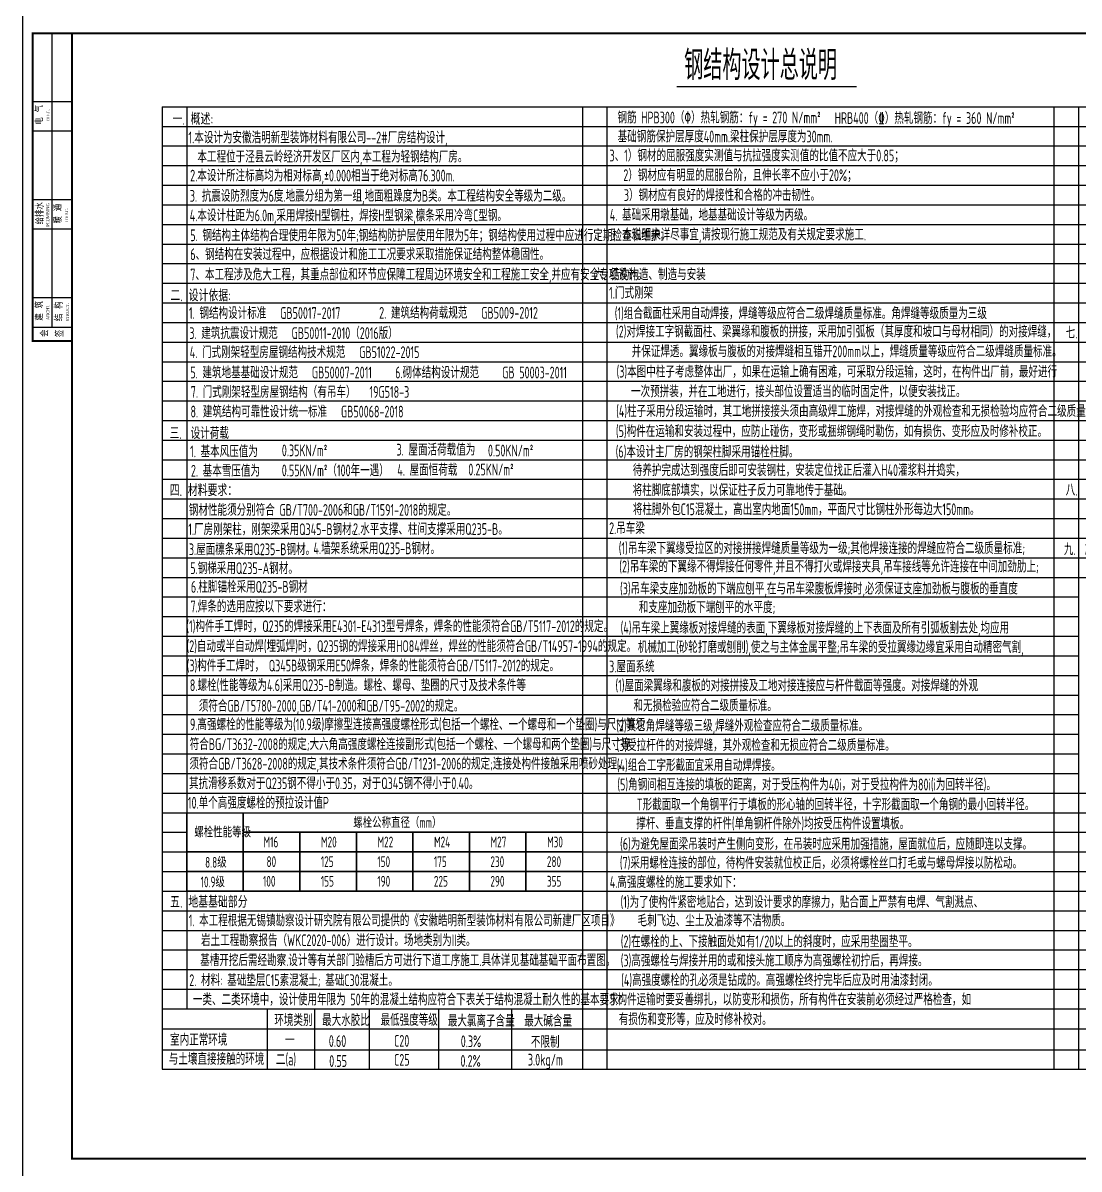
# Model space of a CAD drawing. Extents: x 14207793 to 14719554, y -1675802 to -1228715.
# Drawn here: x 14207793 to 14245836, y -1306482 to -1265216 of the extents above; entities that cross this region are included whole.
import ezdxf

# ---------------------------------------------------------------- set-up
doc = ezdxf.new("R2010")
doc.units = 0
doc.header["$LTSCALE"] = 500
doc.header["$MEASUREMENT"] = 0
doc.linetypes.add('DOTE', pattern=[2.42, 2, -0.2, 0.02, -0.2])
doc.layers.get('0').update_dxf_attribs({"linetype": 'CONTINUOUS'})
for name, color, linetype in [('DOTE', 8, 'DOTE'), ('PUB_TITLE', 4, 'CONTINUOUS'), ('TEXT', 7, 'CONTINUOUS')]:
    doc.layers.add(name, color=color, linetype=linetype)
doc.styles.add('GHF', font='TIMES.TTF')
doc.styles.add('HZ', font='txt', dxfattribs={"width": 0.8, "bigfont": 'hztxt'})
doc.styles.add('TSSD_REIN', font='Tssdeng.shx', dxfattribs={"width": 0.65, "bigfont": 'hztxt.shx'})

msp = doc.modelspace()

# ---------------------------------------------------------------- linework, layer by layer
at = {"color": 4}
for p, q in [((14208145.5, -1265587.1), (14209557.5, -1265587.1)), ((14208851.5, -1276177.1), (14208851.5, -1265587.1)), ((14209557.5, -1268058.1), (14208145.5, -1268058.1)), ((14209557.5, -1269117.1), (14208145.5, -1269117.1)), ((14209557.5, -1271588.1), (14208145.5, -1271588.1)), ((14209557.5, -1272647.1), (14208145.5, -1272647.1)), ((14209557.5, -1275118.1), (14208145.5, -1275118.1)), ((14209557.5, -1276177.1), (14208145.5, -1276177.1)), ((14209557.5, -1276671.3), (14208145.5, -1276671.3))]:
    msp.add_line(p, q, dxfattribs=at)
at = {"color": 3}
for p, q in [((14215730.4, -1294356.58), (14260516.92, -1294356.58)), ((14216604.45, -1302881.76), (14216604.45, -1300710.58))]:
    msp.add_line(p, q, dxfattribs=at)
at = {"color": 4, "const_width": 70.6}
msp.add_lwpolyline([(14208145.5, -1265587.1), (14209557.5, -1265587.1), (14209557.5, -1276671.3), (14208145.5, -1276671.3)], close=True, dxfattribs=at)
at = {"color": 3, "const_width": 49.92}
msp.add_lwpolyline([(14231344.1, -1267510), (14237821.42, -1267510)], dxfattribs=at)
at = {"color": 6}
msp.add_lwpolyline([(14213694.29, -1293650.58), (14227946.67, -1293650.58), (14227946.67, -1296474.58), (14213694.29, -1296474.58)], close=True, dxfattribs=at)
at = {"color": 3}
for points in [[(14213694.29, -1293650.58), (14215730.4, -1293650.58), (14215730.4, -1295062.58), (14213694.29, -1295062.58)], [(14215730.4, -1293650.58), (14227946.67, -1293650.58), (14227946.67, -1294356.58), (14215730.4, -1294356.58)], [(14215730.4, -1294356.58), (14217766.5, -1294356.58), (14217766.5, -1295062.58), (14215730.4, -1295062.58)], [(14217766.5, -1294356.58), (14219802.6, -1294356.58), (14219802.6, -1295062.58), (14217766.5, -1295062.58)], [(14219802.43, -1294356.58), (14221838.53, -1294356.58), (14221838.53, -1295062.58), (14219802.43, -1295062.58)], [(14221838.71, -1294356.58), (14223874.81, -1294356.58), (14223874.81, -1295062.58), (14221838.71, -1295062.58)], [(14223874.81, -1294356.58), (14225910.92, -1294356.58), (14225910.92, -1295062.58), (14223874.81, -1295062.58)], [(14225910.56, -1294356.58), (14227946.67, -1294356.58), (14227946.67, -1295062.58), (14225910.56, -1295062.58)], [(14213694.29, -1295062.58), (14215730.4, -1295062.58), (14215730.4, -1295768.58), (14213694.29, -1295768.58)], [(14215730.4, -1295062.58), (14217766.5, -1295062.58), (14217766.5, -1295768.58), (14215730.4, -1295768.58)], [(14217766.5, -1295062.58), (14219802.6, -1295062.58), (14219802.6, -1295768.58), (14217766.5, -1295768.58)], [(14219802.6, -1295062.58), (14221838.71, -1295062.58), (14221838.71, -1295768.58), (14219802.6, -1295768.58)], [(14221838.71, -1295062.58), (14223874.81, -1295062.58), (14223874.81, -1295768.58), (14221838.71, -1295768.58)], [(14223874.81, -1295062.58), (14225910.92, -1295062.58), (14225910.92, -1295768.58), (14223874.81, -1295768.58)], [(14225910.56, -1295062.58), (14227946.67, -1295062.58), (14227946.67, -1295768.58), (14225910.56, -1295768.58)], [(14213694.29, -1295768.58), (14215730.4, -1295768.58), (14215730.4, -1296474.58), (14213694.29, -1296474.58)], [(14215730.4, -1295768.58), (14217766.5, -1295768.58), (14217766.5, -1296474.58), (14215730.4, -1296474.58)], [(14217766.5, -1295768.58), (14219802.6, -1295768.58), (14219802.6, -1296474.58), (14217766.5, -1296474.58)], [(14219802.6, -1295768.58), (14221838.71, -1295768.58), (14221838.71, -1296474.58), (14219802.6, -1296474.58)], [(14221838.71, -1295768.58), (14223874.81, -1295768.58), (14223874.81, -1296474.58), (14221838.71, -1296474.58)], [(14223874.46, -1295768.58), (14225910.56, -1295768.58), (14225910.56, -1296474.58), (14223874.46, -1296474.58)], [(14225910.56, -1295768.58), (14227946.67, -1295768.58), (14227946.67, -1296474.58), (14225910.56, -1296474.58)]]:
    msp.add_lwpolyline(points, close=True, dxfattribs=at)
at = {"layer": 'DOTE', "linetype": 'ByBlock'}
for p, q in [((14212812.85, -1268234.58), (14260516.92, -1268234.58)), ((14212812.85, -1268234.58), (14212812.85, -1302881.76)), ((14212812.85, -1268234.58), (14212812.85, -1302881.76)), ((14212812.85, -1268234.58), (14260516.92, -1268234.58)), ((14212812.85, -1268234.58), (14212812.85, -1302881.76)), ((14212812.85, -1268234.58), (14260516.92, -1268234.58)), ((14213694.29, -1268234.58), (14213694.29, -1300710.58)), ((14213694.29, -1268234.58), (14213694.29, -1300710.58)), ((14227946.67, -1268234.58), (14227946.67, -1302881.76)), ((14228828.11, -1268234.58), (14228828.11, -1302881.76)), ((14244929.14, -1268234.58), (14244929.14, -1302881.76)), ((14245810.58, -1268234.58), (14245810.58, -1302881.76)), ((14212812.85, -1268940.58), (14260516.92, -1268940.58)), ((14212812.85, -1269646.58), (14260516.92, -1269646.58)), ((14212812.85, -1270352.58), (14260516.92, -1270352.58)), ((14212812.85, -1271058.58), (14260516.92, -1271058.58)), ((14212812.85, -1271764.58), (14260516.92, -1271764.58)), ((14212812.85, -1272470.58), (14260516.92, -1272470.58)), ((14212812.85, -1273176.58), (14260516.92, -1273176.58)), ((14212812.85, -1273882.58), (14260516.92, -1273882.58)), ((14212812.85, -1274588.58), (14260516.92, -1274588.58)), ((14212812.85, -1275294.58), (14260516.92, -1275294.58)), ((14212812.85, -1276000.58), (14260516.92, -1276000.58)), ((14212812.85, -1276706.58), (14260516.92, -1276706.58)), ((14212812.85, -1277412.58), (14260516.92, -1277412.58)), ((14212812.85, -1278118.58), (14260516.92, -1278118.58)), ((14212812.85, -1278824.58), (14260516.92, -1278824.58)), ((14212812.85, -1279530.58), (14260516.92, -1279530.58)), ((14212812.85, -1280236.58), (14260516.92, -1280236.58)), ((14212812.85, -1280942.58), (14260516.92, -1280942.58)), ((14212812.85, -1281648.58), (14260516.92, -1281648.58)), ((14212812.85, -1282354.58), (14260516.92, -1282354.58)), ((14212812.85, -1283060.58), (14260516.92, -1283060.58)), ((14212812.85, -1283766.58), (14260516.92, -1283766.58)), ((14212812.85, -1284472.58), (14260516.92, -1284472.58)), ((14212812.85, -1285178.58), (14260516.92, -1285178.58)), ((14212812.85, -1285884.58), (14245810.58, -1285884.58)), ((14212812.85, -1286590.58), (14245810.58, -1286590.58)), ((14212812.85, -1287296.58), (14245810.58, -1287296.58)), ((14212812.85, -1288002.58), (14245810.58, -1288002.58)), ((14212812.85, -1288708.58), (14245810.58, -1288708.58)), ((14212812.85, -1289414.58), (14245810.58, -1289414.58)), ((14212812.85, -1290120.58), (14245810.58, -1290120.58)), ((14212812.85, -1290826.58), (14245810.58, -1290826.58)), ((14212812.85, -1291532.58), (14245810.58, -1291532.58)), ((14212812.85, -1292238.58), (14245810.58, -1292238.58)), ((14212812.85, -1292944.58), (14260516.92, -1292944.58)), ((14212812.85, -1293650.58), (14260516.92, -1293650.58)), ((14212812.85, -1294356.58), (14213694.29, -1294356.58)), ((14212812.85, -1295062.58), (14260516.92, -1295062.58)), ((14212812.85, -1295768.58), (14260516.92, -1295768.58)), ((14212812.85, -1296474.58), (14260516.92, -1296474.58)), ((14212812.85, -1297180.58), (14260516.92, -1297180.58)), ((14212812.85, -1297886.58), (14260516.92, -1297886.58)), ((14212812.85, -1298592.58), (14260516.92, -1298592.58)), ((14212812.85, -1299298.58), (14260516.92, -1299298.58)), ((14212812.85, -1300004.58), (14260516.92, -1300004.58)), ((14212812.85, -1300710.58), (14260516.92, -1300710.58)), ((14218307.49, -1302881.76), (14218307.49, -1300710.58)), ((14220274.77, -1302881.76), (14220274.77, -1300710.58)), ((14222770.58, -1302881.76), (14222770.58, -1300710.58)), ((14225398.51, -1302881.76), (14225398.51, -1300710.58)), ((14212812.85, -1301428.93), (14260516.92, -1301428.93)), ((14212812.85, -1302184.42), (14260516.92, -1302184.42)), ((14212812.85, -1302881.76), (14260516.92, -1302881.76)), ((14212812.85, -1302881.76), (14260516.92, -1302881.76))]:
    msp.add_line(p, q, dxfattribs=at)
at = {"layer": 'PUB_TITLE'}
msp.add_lwpolyline([(14207792.5, -1306817.5), (14207792.5, -1264881.1), (14267167.1, -1264881.1), (14267167.1, -1306817.5)], close=True, dxfattribs=at)
at = {"layer": 'PUB_TITLE', "const_width": 70.6}
msp.add_lwpolyline([(14209557.5, -1306111.5), (14266461.1, -1306111.5), (14266461.1, -1265587.1), (14209557.5, -1265587.1)], close=True, dxfattribs=at)

# ---------------------------------------------------------------- texts
at = {"color": 2, "style": 'HZ', "width": 0.8}
for s, p in [('电 气', (14208515.57, -1268879.03)), ('给排水', (14208533.43, -1272468.58)), ('暖 通', (14209185.34, -1272441.64)), ('建 筑', (14208514.9, -1275939.2)), ('结 构', (14209217.09, -1275953.42)), ('会', (14208706.26, -1276521.06)), ('签', (14209250.11, -1276527.79))]:
    msp.add_text(s, height=247.1, rotation=90, dxfattribs=at).set_placement(p)
at = {"color": 2, "style": 'GHF'}
for s, p in [('ELEC.', (14208748.04, -1268763.52)), ('PLUMBING', (14208745.48, -1272553.26)), ('HVAC.', (14209421.06, -1272380.82)), ('ARCHI.', (14208744.8, -1275914.3)), ('STRUCT.', (14209448.95, -1275964.08))]:
    msp.add_text(s, height=105.9, rotation=90, dxfattribs=at).set_placement(p)
at = {"color": 3, "style": 'TSSD_REIN'}
for s, height, width, p in [('一. 概述:', 423.6, 0.8, (14213179.38, -1268884.69)), ('钢筋 HPB300（%%130）热轧钢筋：fy = 270 N/mm%%1402%%141', 423.6, 0.65, (14229210.08, -1268834.81)), ('HRB400（%%132）热轧钢筋：fy = 360 N/mm%%1402%%141', 423.6, 0.65, (14237032.07, -1268853.32)), ('1.本设计为安徽浩明新型装饰材料有限公司--2#厂房结构设计,', 423.6, 0.65, (14213755.38, -1269553.88)), ('基础钢筋保护层厚度40mm.梁柱保护层厚度为30mm.', 423.6, 0.65, (14229217.69, -1269517.98)), ('3、1）钢材的屈服强度实测值与抗拉强度实测值的比值不应大于0.85；', 423.6, 0.65, (14228921.32, -1270201.45)), ('本工程位于泾县云岭经济开发区厂区内,本工程为轻钢结构厂房。', 423.6, 0.65, (14214078.28, -1270244.26)), ('2）钢材应有明显的屈服台阶，且伸长率不应小于20%；', 423.6, 0.65, (14229419.24, -1270909.99)), ('3. 抗震设防烈度为6度.地震分组为第一组,地面粗躁度为B类。本工程结构安全等级为二级。', 423.6, 0.65, (14213805.35, -1271654.64)), ('3）钢材应有良好的焊接性和合格的冲击韧性。', 423.6, 0.65, (14229439.2, -1271626.94)), ('4.本设计柱距为6.0m,采用焊接H型钢柱，焊接H型钢梁,檩条采用冷弯C型钢。', 423.6, 0.65, (14213800.65, -1272358.73)), ('5. 钢结构主体结构合理使用年限为50年;钢结构防护层使用年限为5年；钢结构使用过程中应进行定期检查和维护。', 423.6, 0.65, (14213821.83, -1273075.32)), ('5. 本说明未详尽事宜,请按现行施工规范及有关规定要求施工.', 423.6, 0.65, (14228952.44, -1273044.53)), ('6、钢结构在安装过程中，应根据设计和施工工况要求采取措施保证结构整体稳固性。', 423.6, 0.65, (14213821.83, -1273756.61)), ('7、本工程涉及危大工程，其重点部位和环节应保障工程周边环境安全和工程施工安全,并应有安全专项设计。', 423.6, 0.65, (14213821.83, -1274487.32)), ('六. 结构构造、制造与安装', 423.6, 0.65, (14228357.79, -1274480.34)), ('1.门式刚架', 423.6, 0.65, (14228907.51, -1275143.54)), ('二. 设计依据:', 423.6, 0.8, (14213106.05, -1275237.58)), ('1. 钢结构设计标准   GB50017-2017', 423.6, 0.65, (14213774.54, -1275873.72)), ('2. 建筑结构荷载规范   GB5009-2012', 423.6, 0.65, (14220624.36, -1275865.93)), ('(1)组合截面柱采用自动焊接，焊缝等级应符合二级焊缝质量标准。角焊缝等级质量为三级', 423.6, 0.65, (14229110.17, -1275880.6)), ('3. 建筑抗震设计规范   GB50011-2010（2016版）', 423.6, 0.65, (14213787.4, -1276595.67)), ('(2)对焊接工字钢截面柱、梁翼缘和腹板的拼接，采用加引弧板（其厚度和坡口与母材相同）的对接焊缝，', 423.6, 0.65, (14229155.1, -1276539.61)), ('七.  主要构件防火要求：', 423.6, 0.65, (14245353.04, -1276579.26)), ('4. 门式刚架轻型房屋钢结构技术规范   GB51022-2015', 423.6, 0.65, (14213800.27, -1277282.71)), ('并保证焊透。翼缘板与腹板的对接焊缝相互错开200mm以上，焊缝质量等级应符合二级焊缝质量标准。', 423.6, 0.65, (14229720.48, -1277252.17)), ('5. 建筑地基基础设计规范   GB50007-2011     6.砌体结构设计规范     GB 50003-2011', 423.6, 0.65, (14213823.4, -1278015.14)), ('(3)本图中柱子考虑整体出厂，如果在运输上确有困难，可采取分段运输，这时，在构件出厂前，最好进行', 423.6, 0.65, (14229175.62, -1277984.09)), ('7. 门式刚架轻型房屋钢结构（有吊车）   19G518-3', 423.6, 0.65, (14213838.72, -1278714.76, 2824)), ('一次预拼装，并在工地进行，接头部位设置适当的临时固定件，以便安装找正。', 423.6, 0.65, (14229697.99, -1278693.86)), ('8. 建筑结构可靠性设计统一标准   GB50068-2018', 423.6, 0.65, (14213830.46, -1279422.48)), ('(4)柱子采用分段运输时，其工地拼接接头须由高级焊工施焊，对接焊缝的外观检查和无损检验均应符合二级质量标准。', 423.6, 0.65, (14229160.97, -1279403.29)), ('三.  设计荷载', 423.6, 0.65, (14213079.22, -1280196.28)), ('(5)构件在运输和安装过程中，应防止碰伤，变形或捆绑钢绳时勒伤，如有损伤、变形应及时修补校正。', 423.6, 0.65, (14229152.54, -1280128.62)), ('1. 基本风压值为', 423.6, 0.65, (14213814.92, -1280853.9)), ('0.35KN/m%%1402%%141', 423.6, 0.65, (14217118.79, -1280819.04)), ('3. 屋面活荷载值为', 423.6, 0.65, (14221249.81, -1280793.58)), ('0.50KN/m%%1402%%141', 423.6, 0.65, (14224543.16, -1280825.08)), ('(6)本设计主厂房的钢架柱脚采用锚栓柱脚。', 423.6, 0.65, (14229143.97, -1280865.72)), ('2. 基本雪压值为', 423.6, 0.65, (14213844.51, -1281552.17)), ('0.55KN/m%%1402%%141（100年一遇）', 423.6, 0.65, (14217117.02, -1281539.19)), ('4. 屋面恒荷载', 423.6, 0.65, (14221278.09, -1281521.22)), ('0.25KN/m%%1402%%141', 423.6, 0.65, (14223836.29, -1281507.54)), ('待养护完成达到强度后即可安装钢柱，安装定位找正后灌入H40灌浆料并捣实，', 423.6, 0.65, (14229760.12, -1281531.75)), ('四. 材料要求：', 423.6, 0.8, (14213077.78, -1282253.79)), ('将柱脚底部填实，以保证柱子反力可靠地传于基础。', 423.6, 0.65, (14229756.17, -1282248.5)), ('八.  砖砌体部分（砌体砌筑等级为B级）', 423.6, 0.65, (14245353.04, -1282238.86)), ('钢材性能须分别符合 GB/T700-2006和GB/T1591-2018的规定。', 423.6, 0.65, (14213769.65, -1282962.73)), ('将柱脚外包C15混凝土，高出室内地面150mm，平面尺寸比钢柱外形每边大150mm。', 423.6, 0.65, (14229764.35, -1282939.12)), ('1.厂房刚架柱，刚架梁采用Q345-B钢材。', 423.6, 0.65, (14213747.78, -1283658.25)), ('2.水平支撑、柱间支撑采用Q235-B。', 423.6, 0.65, (14219684.45, -1283650.36)), ('2.吊车梁', 423.6, 0.65, (14228907.51, -1283620.83)), ('3.屋面檩条采用Q235-B钢材。', 423.6, 0.65, (14213771.02, -1284379.21)), ('4.墙架系统采用Q235-B钢材。', 423.6, 0.65, (14218257.36, -1284345.53)), ('(1)吊车梁下翼缘受拉区的对接拼接焊缝质量等级为一级;其他焊接连接的焊缝应符合二级质量标准;', 423.6, 0.65, (14229254.04, -1284338.36)), ('九.  施工验收：', 423.6, 0.65, (14245285.82, -1284375.13)), ('5.钢梯采用Q235-A钢材。', 423.6, 0.65, (14213820.38, -1285060)), ('(2)吊车梁的下翼缘不得焊接任何零件,并且不得打火或焊接夹具,吊车接线等允许连接在中间加劲肋上;', 423.6, 0.65, (14229273.45, -1284999.49)), ('6.柱脚锚栓采用Q235-B钢材', 423.6, 0.65, (14213843.83, -1285731.21)), ('(3)吊车梁支座加劲板的下端应刨平,在与吊车梁腹板焊接时,必须保证支座加劲板与腹板的垂直度', 423.6, 0.65, (14229301.69, -1285793.91)), ('7.焊条的选用应按以下要求进行：', 423.6, 0.65, (14213828.39, -1286437.34)), ('和支座加劲板下端刨平的水平度;', 423.6, 0.65, (14229977.69, -1286466.39)), ('(1)构件手工焊时，Q235的焊接采用E4301-E4313型号焊条，焊条的性能须符合GB/T5117-2012的规定。', 423.6, 0.65, (14213679.07, -1287151.08)), ('(4)吊车梁上翼缘板对接焊缝的表面,下翼缘板对接焊缝的上下表面及所有引弧板割去处,均应用', 423.6, 0.65, (14229321.11, -1287202.92)), ('(2)自动或半自动焊(埋弧焊)时，Q235钢的焊接采用HO84焊丝，焊丝的性能须符合GB/T14957-1994的规定。', 423.6, 0.65, (14213685.6, -1287867.38)), ('机械加工(砂轮打磨或刨削),使之与主体金属平整;吊车梁的受拉翼缘边缘宜采用自动精密气割,', 423.6, 0.65, (14229942.39, -1287898.33)), ('(3)构件手工焊时， Q345B级钢采用E50焊条，焊条的性能须符合GB/T5117-2012的规定。', 423.6, 0.65, (14213691.23, -1288567.03)), ('3.屋面系统', 423.6, 0.65, (14228908.04, -1288601.18)), ('8.螺栓(性能等级为4.6)采用Q235-B制造。螺栓、螺母、垫圈的尺寸及技术条件等', 423.6, 0.65, (14213805.61, -1289272.2)), ('(1)屋面梁翼缘和腹板的对接拼接及工地对接连接应与杆件截面等强度。对接焊缝的外观', 423.6, 0.65, (14229136.03, -1289281.66)), ('须符合GB/T5780-2000,GB/T41-2000和GB/T95-2002的规定。', 423.6, 0.65, (14214126.56, -1290016.9)), ('和无损检验应符合二级质量标准。', 423.6, 0.65, (14229786.25, -1290004.17)), ('9.高强螺栓的性能等级为(10.9级)摩擦型连接高强度螺栓形式(包括一个螺栓、一个螺母和一个垫圈)与尺寸等须', 423.6, 0.65, (14213810.55, -1290682.21)), ('(2)其它角焊缝等级三级,焊缝外观检查应符合二级质量标准。', 423.6, 0.65, (14229164.26, -1290726.17)), ('符合BG/T3632-2008的规定;大六角高强度螺栓连接副形式(包括一个螺栓、一个螺母和两个垫圈)与尺寸等', 423.6, 0.65, (14213800.66, -1291397.43)), ('(3)受拉杆件的对接焊缝，其外观检查和无损应符合二级质量标准。', 423.6, 0.65, (14229174.92, -1291431.5)), ('须符合GB/T3628-2008的规定,其技术条件须符合GB/T1231-2006的规定;连接处构件接触采用喷砂处理，', 423.6, 0.65, (14213791.41, -1292097.56)), ('(4)组合工字形截面宜采用自动焊焊接。', 423.6, 0.65, (14229184.7, -1292153.5)), ('其抗滑移系数对于Q235钢不得小于0.35，对于Q345钢不得小于0.40。', 423.6, 0.65, (14213776.02, -1292803.69)), ('(5)角钢间相互连接的填板的距离，对于受压构件为40i，对于受拉构件为80i(i为回转半径)。', 423.6, 0.65, (14229204.55, -1292848.2)), ('10.单个高强度螺栓的预拉设计值P', 423.6, 0.65, (14213734.66, -1293506.21)), ('T形截面取一个角钢平行于填板的形心轴的回转半径，十字形截面取一个角钢的最小回转半径。', 423.6, 0.65, (14229908.17, -1293565.23)), ('螺栓公称直径（mm）', 388.3, 0.65, (14219690.31, -1294198.64)), ('撑杆、垂直支撑的杆件(单角钢杆件除外)均按受压构件设置填板。', 423.6, 0.65, (14229885.23, -1294249.24)), ('螺栓性能等级', 388.3, 0.65, (14213965.34, -1294540.68)), ('M16', 388.3, 0.65, (14216462.12, -1294901.23)), ('M20', 388.3, 0.65, (14218530.68, -1294901.23)), ('M22', 388.3, 0.65, (14220566.78, -1294901.23)), ('M24', 388.3, 0.65, (14222603.06, -1294901.23)), ('M27', 388.3, 0.65, (14224638.81, -1294901.23)), ('M30', 388.3, 0.65, (14226674.92, -1294901.23)), ('(6)为避免屋面梁吊装时产生侧向变形，在吊装时应采用加强措施，屋面就位后，应随即连以支撑。', 423.6, 0.65, (14229302.42, -1294988.24)), ('8.8级', 388.3, 0.65, (14214355.11, -1295631.18)), ('80', 388.3, 0.65, (14216567.44, -1295607.23)), ('125', 388.3, 0.65, (14218522.96, -1295607.23)), ('150', 388.3, 0.65, (14220559.06, -1295607.23)), ('175', 388.3, 0.65, (14222595.34, -1295607.23)), ('230', 388.3, 0.65, (14224631.09, -1295607.23)), ('280', 388.3, 0.65, (14226667.2, -1295607.23)), ('(7)采用螺栓连接的部位，待构件安装就位校正后，必须将螺栓丝口打毛或与螺母焊接以防松动。', 423.6, 0.65, (14229292.83, -1295667.55)), ('10.9级', 388.3, 0.65, (14214193.63, -1296337.18)), ('100', 388.3, 0.65, (14216439.55, -1296313.23)), ('155', 388.3, 0.65, (14218523.22, -1296313.23)), ('190', 388.3, 0.65, (14220559.33, -1296313.23)), ('225', 388.3, 0.65, (14222595.61, -1296313.23)), ('290', 388.3, 0.65, (14224631.36, -1296313.23)), ('355', 388.3, 0.65, (14226667.46, -1296313.23)), ('4.高强度螺栓的施工要求如下：', 423.6, 0.65, (14228931.17, -1296360.35)), ('五. 地基基础部分', 423.6, 0.8, (14213093.76, -1297074.11)), ('(1)为了使构件紧密地贴合，达到设计要求的摩擦力，贴合面上严禁有电焊、气割溅点、', 423.6, 0.65, (14229318.24, -1297078.17)), ('1. 本工程根据无锡镇勘察设计研究院有限公司提供的《安徽皓明新型装饰材料有限公司新建厂区项目》', 423.6, 0.65, (14213763.5, -1297742.04)), ('毛刺飞边、尘土及油漆等不洁物质。', 423.6, 0.65, (14229931.6, -1297745.29)), ('岩土工程勘察报告（WKC2020-006）进行设计。场地类别为II类。', 423.6, 0.65, (14214209.52, -1298455.5)), ('(2)在螺栓的上、下接触面处如有1/20以上的斜度时，应采用垫圈垫平。', 423.6, 0.65, (14229326.83, -1298497.26)), ('基槽开挖后需经勘察.设计等有关部门验槽后方可进行下道工序施工.具体详见基础基础平面布置图。  ', 423.6, 0.65, (14214177.63, -1299174.38)), ('(3)高强螺栓与焊接并用的或和接头施工顺序为高强螺栓初拧后，再焊接。', 423.6, 0.65, (14229325.98, -1299182.77)), ('2. 材料: 基础垫层C15素混凝土; 基础C30混凝土。', 423.6, 0.65, (14213785.37, -1299894.06)), ('(4)高强度螺栓的孔必须是钻成的。高强螺栓终拧完毕后应及时用油漆封闭。', 423.6, 0.65, (14229341.34, -1299889.76)), ('一类、二类环境中，设计使用年限为 50年的混凝土结构应符合下表关于结构混凝土耐久性的基本要求：', 423.6, 0.65, (14213913.49, -1300588.18)), ('5.构件运输时要妥善绑扎，以防变形和损伤，所有构件在安装前必须经过严格检查，如', 423.6, 0.65, (14228942.74, -1300586.14)), ('环境类别', 423.6, 0.65, (14216849.35, -1301329.88)), ('最大水胶比', 423.6, 0.65, (14218568.08, -1301329.88)), ('最低强度等级', 423.6, 0.65, (14220673.07, -1301322.66)), ('最大氯离子含量', 423.6, 0.65, (14223098.1, -1301352.35)), ('最大碱含量', 423.6, 0.65, (14225851.07, -1301352.99)), ('有损伤和变形等，应及时修补校对。', 423.6, 0.65, (14229255.29, -1301299.84)), ('室内正常环境', 423.6, 0.65, (14213092.21, -1302036.05)), ('一', 423.6, 0.65, (14217234.68, -1302046.89)), ('0.60', 423.6, 0.65, (14218811.96, -1302086.83)), ('C20', 423.6, 0.65, (14221162.96, -1302078.35)), ('0.3%', 423.6, 0.65, (14223564.04, -1302094.06)), ('不限制', 423.6, 0.65, (14226089.26, -1302117.49)), ('与土壤直接接触的环境', 423.6, 0.65, (14213046.86, -1302728.46)), ('二(a)', 423.6, 0.65, (14216906.39, -1302747.52)), ('C25', 423.6, 0.65, (14221161.47, -1302762.24)), ('3.0kg/m', 423.6, 0.65, (14225981.44, -1302755.85)), ('0.55', 423.6, 0.65, (14218825.78, -1302804.32)), ('0.2%', 423.6, 0.65, (14223552.64, -1302800.23))]:
    msp.add_text(s, height=height, dxfattribs=dict(at, width=width)).set_placement(p)
at = {"color": 2, "style": 'TSSD_REIN', "width": 0.65}
msp.add_text('2.本设计所注标高均为相对标高,%%p0.000相当于绝对标高76.300m.', height=423.6, dxfattribs=at).set_placement((14213816.99, -1270924.57))
at = {"color": 6, "style": 'TSSD_REIN', "width": 0.65}
msp.add_text('4. 基础采用墩基础，地基基础设计等级为丙级。', height=423.6, dxfattribs=at).set_placement((14228931.19, -1272337.12))
at = {"layer": 'TEXT', "style": 'TSSD_REIN', "width": 0.65}
msp.add_text('钢结构设计总说明', height=1059, dxfattribs=at).set_placement((14231611.1, -1267270.14))

doc.saveas('drawing.dxf')
